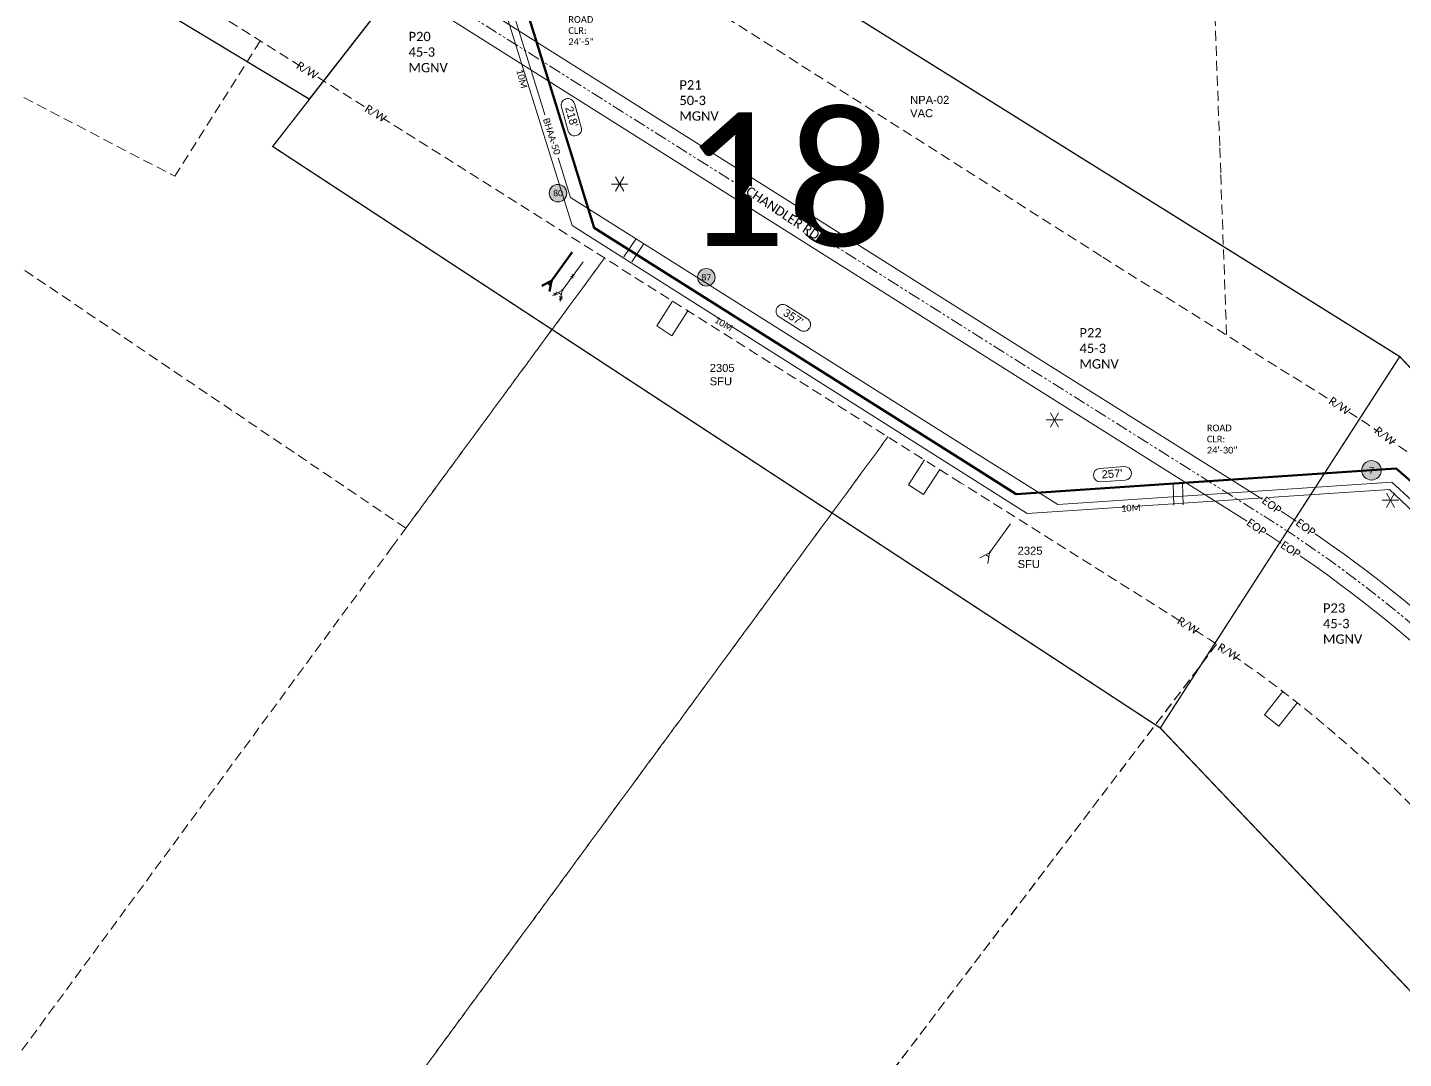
# Model space of a CAD drawing. Header units: inches. Extents: x 0 to 2372193, y 0 to 1426201.
# Drawn here: x 2370505 to 2371536, y 1419623 to 1420397 of the extents above; entities that cross this region are included whole.
import ezdxf
from ezdxf import colors
from ezdxf.entities.mleader import LeaderData, LeaderLine
from ezdxf.enums import TextEntityAlignment as Align
from ezdxf.math import Vec2, Vec3

# ---------------------------------------------------------------- set-up
doc = ezdxf.new("R2010")
doc.units = ezdxf.units.IN
doc.header["$MEASUREMENT"] = 0
doc.linetypes.add('DASHED', pattern=[0.75, 0.5, -0.25])
doc.linetypes.add('PHANTOM2', pattern=[1.25, 0.625, -0.125, 0.125, -0.125, 0.125, -0.125])
for name, color, linetype in [('ADDRESS', 6, 'Continuous'), ('AERIAL CABLE EX', 5, 'Continuous'), ('Center Line', 1, 'PHANTOM2'), ('EOP', 6, 'Continuous'), ('ga_clayton', 7, 'Continuous'), ('Grouping_Boundary', 2, 'Continuous'), ('LINE LABELS', 7, 'Continuous'), ('Parcels', 7, 'Continuous'), ('POLE INFO', 7, 'Continuous'), ('REELS BUBBLES', 87, 'Continuous'), ('Right_of_Way', 7, 'Continuous'), ('SPAN LENGTHS', 7, 'Continuous'), ('STREET NAMES', 250, 'Continuous')]:
    doc.layers.add(name, color=color, linetype=linetype)
for name, color, linetype, lineweight in [('AnchorGuyProposed', 1, 'Continuous', 50), ('AnchorGuyRemove', 7, 'Continuous', 0), ('DRIVEWAYS', 250, 'Continuous', 20), ('OVERLASH', 255, 'Continuous', 0), ('Poles', 7, 'Continuous', 0), ('PROP CABLE', 1, 'Continuous', 50), ('PROPOSED_AERIAL', 1, 'Continuous', 60), ('ROAD CLEARENCE TEXT', 7, 'Continuous', 0)]:
    doc.layers.add(name, color=color, linetype=linetype, lineweight=lineweight)
doc.styles.add('Annotative', font='arial.ttf')
doc.styles.add('calibri', font='calibri.ttf')
doc.styles.add('Legend', font='calibri.ttf')
doc.styles.add('PROPOSED', font='calibri.ttf')
doc.styles.get("Standard").update_dxf_attribs({"font": 'arial.ttf'})

# ---------------------------------------------------------------- blocks, each defined once
blk = doc.blocks.new('_Open90')
at = {"color": 0, "linetype": 'ByBlock', "lineweight": -2}
for p, q in [((-0.5, 0.5), (0, 0)), ((0, 0), (-1, 0)), ((0, 0), (-0.5, -0.5))]:
    blk.add_line(p, q, dxfattribs=at)
blk = doc.blocks.new('ACMAP_ANN_TEMPLATE_SPANS')
at = {"color": 0, "linetype": 'ByBlock', "lineweight": -2}
for p, q in [((-8.152258758647022, 12.48579457613637), (22.73670367137532, 12.48579457613637)), ((-8.152258758647022, -4.489136403890521), (22.73670367137532, -4.489136403890521))]:
    blk.add_line(p, q, dxfattribs=at)
for centre, start, end in [((-8.152258758647022, 3.998329086122945), 90, 270), ((22.73670367137532, 3.998329086122945), 270, 90)]:
    blk.add_arc(centre, 8.48746549001349, start, end, dxfattribs=at)
at = {"color": 18, "lineweight": 50, "true_color": 0x000000, "style": 'Annotative'}
blk.add_attdef('AERIALFOOT', text='', height=10, dxfattribs=at).set_placement((6.686639764051677, 4.728349187102339), align=Align.MIDDLE_CENTER)
blk = doc.blocks.new('POLES')
at = {"layer": 'Poles'}
for points in [[(-0.9279452641875641, 1.718820345782353), (1.125573408324813, -1.843961284794444)], [(-0.9279452641875641, -1.843961284794444), (1.125573408324813, 1.714633763623507)], [(-1.95993782824056, -0.06466376078196845), (2.155472681101887, -0.06466376078196845)]]:
    blk.add_lwpolyline(points, dxfattribs=at)
blk = doc.blocks.new('*U251')
for points in [[(3.988319413347317e-05, 0.0001813417685257124), (7.618547236731898, -0.09174621111733744)], [(4.135289758826683, 0.2665849937941507), (3.483297361097579, -0.3581498632927076)], [(3.4969261314187, 0.2802137641152792), (4.121660988584034, -0.371778633486285)], [(7.462363522708016, 0.07125188818699502), (7.618547237079, -0.09174621129655686)], [(7.618547236731898, -0.09174621111733744), (9.732951952218635, 0.9188077510674831)], [(8.45277383618467, 0.3010587339024425), (8.44299559431616, -0.5093142744212968)], [(8.641568661832773, 0.729354011684376), (9.512501930876832, 0.4908944361587491)], [(9.196265084191586, 1.045590858367813), (8.957805508516213, 0.1746575893255619)], [(7.618547237187854, -0.09174621089942125), (7.455549137601867, -0.2479299253184344)], [(7.618547236731898, -0.09174621111733744), (9.695156736609594, -1.163951336652721)], [(8.558319824127416, -0.9222832755129977), (9.43475335437215, -0.7049080338676874)], [(8.887848968501087, -0.3753788896437546), (9.10522421014821, -1.251812419738736)]]:
    blk.add_lwpolyline(points)
blk = doc.blocks.new('*U252')
for p, q in [((-3.709460200119891e-05, 0.000162704276204843), (7.618470258935766, -0.09176484860965695)), ((7.462286544911882, 0.07123325069467468), (7.618470259282864, -0.0917648487888783)), ((9.732874974771395, 0.9187891135456847), (7.618470259282864, -0.0917648487888783)), ((8.452768505480847, 0.306977829132816), (8.442821303221761, -0.5173977925270268)), ((7.618470259391716, -0.09176484839174115), (7.455472159805729, -0.2479485628107529)), ((7.618470259282864, -0.0917648487888783), (9.695079759162343, -1.163969974174514))]:
    blk.add_line(p, q)
blk = doc.blocks.new('*U253')
blk.add_line((8.442929183947072, -0.5105016390175969), (8.452876386206153, 0.3138739826422434))
for points in [[(-1.217392346541895e-05, 0.000183431397064404), (7.618495179614302, -0.09174412148879585)], [(7.462311465590417, 0.07125397781553566), (7.618495179961399, -0.09174412166802037)], [(9.70790044380862, -1.153022714297387), (7.618495178720735, -0.09174412227114215), (9.720371502799924, 0.9300419434825022)], [(7.618495180070255, -0.09174412127088105), (7.455497080484266, -0.2479278356898935)]]:
    blk.add_lwpolyline(points)
blk = doc.blocks.new('*U310')
at = {"linetype": 'Continuous', "lineweight": 0, "true_color": 0xffffff}
h = blk.add_hatch(color=7, dxfattribs=at)
h.dxf.hatch_style = 1
h.paths.add_polyline_path([(-0.1216836353353937, 0, 1), (0.1216836353353937, 0, 1)])
at = {"color": 0, "linetype": 'ByBlock', "lineweight": -2}
blk.add_circle((0, 0), 0.1216836353353937, dxfattribs=at)
at = {"color": 0, "linetype": 'ByBlock', "lineweight": -2, "style": 'PROPOSED'}
blk.add_attdef('CCFN', text='', height=0.08437499999999999, dxfattribs=at).set_placement((-4.879430193227563e-14, -4.485301019485632e-14), align=Align.MIDDLE_CENTER)
at = {"color": 0, "linetype": 'ByBlock', "lineweight": -2, "flags": 104}
blk.add_attdef('CCFA', text='', height=0.08437499999999999, dxfattribs=at).set_placement((0.2063068056513823, 0.08956686444820822), align=Align.TOP_LEFT)
blk = doc.blocks.new('*U450')
at = {"linetype": 'Continuous', "lineweight": 0}
for p, q in [((-0.7666621048321771, -0.3491276170406926), (1.313918974274001, 0.5881021451340933)), ((-0.35594459086191277, -1.260890263631397), (1.724636488244265, -0.32366050145661124))]:
    blk.add_line(p, q, dxfattribs=at)
blk = doc.blocks.new('*U451')
at = {"linetype": 'Continuous', "lineweight": 0}
for p, q in [((-0.9324101014728877, -0.9024116223009901), (0.20389874161923272, 1.0764818733049457)), ((-0.06520949631794626, -1.400370566812386), (1.071099346774174, 0.5785229287935498))]:
    blk.add_line(p, q, dxfattribs=at)

msp = doc.modelspace()

# ---------------------------------------------------------------- linework, layer by layer
at = {"layer": 'AERIAL CABLE EX', "lineweight": 0}
msp.add_lwpolyline([(2367650.558838309, 1423024.049061787), (2367698.155845688, 1423077.296610383), (2367850.895351092, 1422956.834610558), (2367984.892234019, 1422802.329829336), (2368121.369753033, 1422572.588614355), (2368296.943277249, 1422339.62012217), (2368377.472950759, 1422083.876447092), (2368650.152078282, 1421961.85886664), (2368802.578989414, 1421906.67043146, -0.01403528453728502), (2369154.151227797, 1421601.47239025), (2369470.532271166, 1421318.849548347), (2369653.005824998, 1421320.426013339), (2369657.95375665, 1421166.200142451), (2369827.73588577, 1421035.257761073), (2370031.951995207, 1420877.047248058), (2370276.513127585, 1420871.287595793), (2370467.213805908, 1420725.646780266), (2370615.395000938, 1420611.245183676), (2370846.240646123, 1420462.38284496), (2370912.933919849, 1420248.292094263), (2371254.161513876, 1420032.16909892), (2371525.752008027, 1420050.363136919), (2371661.518372431, 1419922.115346155), (2371639.988731217, 1419720.362871592)], format="xyb", dxfattribs=at)
msp.add_lwpolyline([(2370480.165422307, 1420737.481012178), (2370490.295170503, 1420716.898909532), (2370627.623656202, 1420610.876023039), (2370850.577192329, 1420467.296832624), (2370911.854230959, 1420269.377329566), (2371214.944549093, 1420078.087135917), (2371277.217629651, 1420038.908618999), (2371527.536329973, 1420055.677644585), (2371690.866561925, 1419906.339892672), (2371667.635864654, 1419680.386536789)], dxfattribs=at).dxf.unprotected_set("ltscale", 0)
at = {"layer": 'DRIVEWAYS', "color": 1, "lineweight": 0}
for points in [[(2370999.803955713, 1420184.306653017), (2370987.733921934, 1420165.538175178), (2370976.357514519, 1420172.932922913), (2370988.335891909, 1420191.54452244)], [(2371188.56196497, 1420065.175311687), (2371176.491931191, 1420046.406833848), (2371165.115523776, 1420053.801581582), (2371177.093901165, 1420072.41318111)], [(2371456.676699587, 1419890.349206439), (2371442.871813925, 1419872.849929938), (2371432.260105285, 1419881.305494937), (2371445.974514852, 1419898.677545249)]]:
    msp.add_lwpolyline(points, dxfattribs=at)
at = {"layer": 'EOP', "color": 6, "lineweight": 0}
for points in [[(2372043.979248616, 1419377.692427846), (2371695.217435592, 1419805.413015786, 0.08618613125021572), (2371437.60152783, 1420038.448257419), (2371262.906965894, 1420148.329785591), (2370758.439717327, 1420466.715533647, -0.4815675547244117), (2370750.700377622, 1420536.65280438, 0.05052003562524823), (2370942.910528076, 1420771.245884422, 0.01303010056415302), (2371052.865418273, 1420953.097333933, 0.1452685778949271), (2371097.738462561, 1421135.945908283), (2371069.613583242, 1421828.934584382)], [(2372026.09406143, 1419367.978390591), (2371858.996905549, 1419559.861388142), (2371679.586625032, 1419792.934216852, 0.08645779871442082), (2371426.185557006, 1420022.00302351), (2371252.245514291, 1420131.408388294), (2370652.874581994, 1420509.690949125, -0.01864758079672558), (2370533.076463145, 1420589.430201344, 0.4013031278357624), (2370471.458724567, 1420580.828937126), (2370102.978297417, 1420114.6182505, 0.2137927088038123), (2369868.726872435, 1419219.362070108, 0.006664945429771103), (2369948.585855291, 1418777.892625663), (2370033.231144469, 1418274.406777034)]]:
    msp.add_lwpolyline(points, format="xyb", dxfattribs=at)
at = {"layer": 'Grouping_Boundary', "const_width": 1}
for points in [[(2371214.113202899, 1420970.068563353), (2370966.58248504, 1421040.245936332), (2370901.231071249, 1420930.722140166), (2370617.329928936, 1421083.108627559), (2370521.610119801, 1421057.4838364), (2370485.115488085, 1420848.132634872), (2370691.481571448, 1420692.064072858), (2370530.489704247, 1420454.77269399), (2370715.875376429, 1420343.063618469), (2370856.108106025, 1420522.928458096), (2370899.286858684, 1420545.932299181), (2371027.721438273, 1420644.989367617)], [(2371353.98338756, 1419871.369079041), (2371533.556036985, 1420149.944231677), (2371985.956955292, 1419667.725625205), (2371741.237125062, 1419463.874113931)]]:
    msp.add_lwpolyline(points, close=True, dxfattribs=at)
at = {"layer": 'Parcels', "color": 255, "linetype": 'DASHED', "lineweight": 0, "ltscale": 15}
for points in [[(2370983.423608064, 1420431.146699409), (2371007.698117421, 1420450.622772481), (2371125.566983986, 1420545.192184367), (2371177.102218475, 1420631.361910143), (2371190.318127183, 1420653.459017049), (2371229.35145714, 1420718.723405832), (2371268.844702735, 1420694.359115315), (2371339.586649461, 1420767.927989664), (2371375.459629457, 1420805.23602991), (2371380.311331886, 1420810.281659382), (2371398.61099438, 1420306.383351826), (2371399.334694909, 1420286.45205758), (2371403.705640227, 1420166.092505385)], [(2370402.132759189, 1420396.354110542), (2370614.931524925, 1420285.170018626), (2370679.04197375, 1420386.750010571)], [(2370937.262701883, 1420223.778479863), (2370788.324302143, 1420021.25063375), (2370343.503665614, 1420322.175109547)], [(2371149.743766179, 1420089.674744098), (2371088.319766322, 1420006.036174477), (2370754.703520495, 1419551.762038387), (2370460.395408057, 1419575.331227959), (2370777.784366474, 1420006.919424082), (2370788.324302143, 1420021.25063375), (2370937.262701883, 1420223.778479863)], [(2371396.259193741, 1419934.174078168), (2371085.542201953, 1419525.313031979), (2370754.703520495, 1419551.762038387), (2371088.319766322, 1420006.036174477), (2371149.743766179, 1420089.674744098)], [(2371673.757133544, 1419657.665759077), (2371115.370828108, 1419067.440667439), (2371036.250350937, 1419201.874430804), (2370950.500212811, 1419347.625601038), (2371085.542201953, 1419525.313031979), (2371396.259193741, 1419934.174078168)]]:
    msp.add_lwpolyline(points, dxfattribs=at)
at = {"layer": 'PROPOSED_AERIAL', "color": 5, "lineweight": 50}
msp.add_lwpolyline([(2370864.36564474, 1420456.573071521), (2370929.415097241, 1420246.468999896), (2371209.613346763, 1420069.626738021), (2371245.848705491, 1420046.829606385), (2371530.97873609, 1420065.930667442), (2371682.827739853, 1419934.157952667), (2371658.735475951, 1419699.824569721)], dxfattribs=at)
at = {"layer": 'Right_of_Way', "color": 3, "linetype": 'DASHED', "lineweight": 0, "ltscale": 15}
for points in [[(2371129.566218014, 1421831.318695711), (2371157.680596901, 1421138.588747162, -0.1448875678735356), (2371104.838070242, 1420923.114834664, -0.01303828010157627), (2370993.177662876, 1420738.482675356, -0.04231409226918486), (2370829.074254083, 1420531.238197427), (2371310.883498105, 1420224.476073425), (2371484.800098016, 1420115.085453772, -0.0862044575405607), (2371765.54076395, 1419861.586398372), (2372120.885237001, 1419425.792853151)], [(2371949.188073044, 1419319.877965285), (2371609.231052156, 1419736.800378862, 0.08669858455196118), (2371378.22618483, 1419945.845942301), (2371204.268982079, 1420055.26210046), (2370605.329135491, 1420433.272589027, -0.01692168376853968), (2370491.303795223, 1420508.65095049, -0.01692168376853968)]]:
    msp.add_lwpolyline(points, format="xyb", dxfattribs=at)

# ---------------------------------------------------------------- block references
at = {"layer": 'AnchorGuyProposed', "xscale": -3.5, "yscale": -3.5, "zscale": -3.5, "rotation": 54.65770695759011}
msp.add_blockref('*U252', (2370913.090905201, 1420228.345991916), dxfattribs=at)
at = {"layer": 'AnchorGuyRemove', "xscale": -3.5, "yscale": -3.5, "zscale": -3.5, "rotation": 54.65770695759011}
for name, p in [('*U251', (2370921.113869276, 1420221.011956414)), ('*U253', (2371241.671217837, 1420024.401297886))]:
    msp.add_blockref(name, p, dxfattribs=at)
at = {"layer": 'ga_clayton', "xscale": 3, "yscale": 3, "zscale": 3}
for p in [(2370948.339725314, 1420279.536446796), (2371274.39969702, 1420102.640813032), (2371526.330777723, 1420042.383329221)]:
    msp.add_blockref('POLES', p, dxfattribs=at)
at = {"layer": 'OVERLASH', "color": 18, "true_color": 0x000000, "xscale": 6.997610170159891, "yscale": 6.997610170159891, "zscale": 6.997610170159891, "rotation": 31.97436889759375}
for name, p in [('*U450', (2370955.095150541, 1420229.76412911)), ('*U451', (2371366.399788417, 1420047.321331176))]:
    msp.add_blockref(name, p, dxfattribs=at)
at = {"layer": 'REELS BUBBLES', "color": 250, "lineweight": 0}
for p, xscale, yscale, zscale, values in [((2370902.379509959, 1420272.536272065), 54.17900581686615, 54.17900581686615, 54.17900581686615, {'CCFN': '80'}), ((2371013.579095954, 1420209.420624764), 54.17900581686615, 54.17900581686615, 54.17900581686615, {'CCFN': '87'}), ((2371512.348434344, 1420064.604585523), 60, 60, 60, {'CCFN': '7'})]:
    msp.add_blockref('*U310', p, dxfattribs=dict(at, xscale=xscale, yscale=yscale, zscale=zscale)).add_auto_attribs(values)
at = {"layer": 'SPAN LENGTHS', "lineweight": 0}
ref = msp.add_blockref('ACMAP_ANN_TEMPLATE_SPANS', (2370908.815944312, 1420332.979832313), dxfattribs=dict(at, xscale=0.6000000000000002, yscale=0.6000000000000002, zscale=0.6000000000000002, rotation=286.1829698204724))
ref.add_attrib('AERIALFOOT', "218'", dxfattribs={"layer": 'PROP CABLE', "height": 5.999999999999994, "rotation": 286.1829698339311, "style": 'Annotative'}).set_placement((2370912.658704393, 1420329.917507638), align=Align.MIDDLE_CENTER)
ref = msp.add_blockref('ACMAP_ANN_TEMPLATE_SPANS', (2371073.821451624, 1420179.36050465), dxfattribs=dict(at, xscale=0.5999999999999999, yscale=0.5999999999999999, zscale=0.5999999999999999, rotation=327.4298743933423))
ref.add_attrib('AERIALFOOT', "357'", dxfattribs={"layer": 'PROP CABLE', "height": 5.999999999999992, "rotation": 327.4298744060416, "style": 'Annotative'}).set_placement((2371078.729735074, 1420179.591569662), align=Align.MIDDLE_CENTER)
ref = msp.add_blockref('ACMAP_ANN_TEMPLATE_SPANS', (2371313.965595455, 1420058.980147267), dxfattribs=dict(at, xscale=0.6, yscale=0.6, zscale=0.6, rotation=3.912458644827197))
ref.add_attrib('AERIALFOOT', "257'", dxfattribs={"layer": 'PROP CABLE', "height": 5.999999999999994, "rotation": 3.912458652856507, "style": 'Annotative'}).set_placement((2371317.774653764, 1420062.084291635), align=Align.MIDDLE_CENTER)

# ---------------------------------------------------------------- texts
at = {"layer": 'ADDRESS', "color": 1, "lineweight": 35, "char_height": 6, "attachment_point": 1}
for s, insert in [('NPA-02\\PVAC', (2371166.41372434, 1420345.504260454)), ('2305\\PSFU', (2371016.114099913, 1420144.406154996)), ('2325\\PSFU', (2371247.012178269, 1420007.324968078))]:
    msp.add_mtext(s, dxfattribs=dict(at, insert=insert))
at = {"layer": 'Grouping_Boundary', "style": 'PROPOSED'}
msp.add_text('18', height=100, dxfattribs=at).set_placement((2370994.879056609, 1420232.899385893))
at = {"layer": 'POLE INFO', "char_height": 7, "width": 0.2964769230769231, "attachment_point": 1, "style": 'calibri'}
for s, insert in [('P20\\P45-3\\PMGNV', (2370790.258921036, 1420393.515384672)), ('P21\\P50-3\\PMGNV', (2370993.373434795, 1420357.240145133)), ('P22\\P45-3\\PMGNV', (2371293.39684075, 1420171.309847202)), ('P23\\P45-3\\PMGNV', (2371475.974507042, 1419964.860019742))]:
    msp.add_mtext(s, dxfattribs=dict(at, insert=insert))
at = {"layer": 'ROAD CLEARENCE TEXT', "lineweight": 50, "char_height": 5, "attachment_point": 1, "style": 'PROPOSED'}
for s, insert in [('ROAD CLR:\\P24\'-5"', (2370910.106038106, 1420405.287911659)), ('ROAD CLR:\\P24\'-30"', (2371388.916933491, 1420098.934767095))]:
    msp.add_mtext_dynamic_manual_height_columns(s, width=26.23384615384615, gutter_width=50, heights=[0], dxfattribs=dict(at, insert=insert))

# ---------------------------------------------------------------- leaders
at = {"layer": 'ga_clayton'}
ml = msp.add_multileader_mtext('Standard', dxfattribs=at)
ml.set_content('\\pxt10;NOTE: 749-772 UNITS COUNTS FOR\\P\\ptz;ENERGIZED EXISTING FBT FOR \\PADDRESS 748 (51995432)', color=256)
ml.set_leader_properties(color=256, linetype='ByLayer', lineweight=30)
ml.set_arrow_properties(name='OPEN90')
ml.build(insert=Vec2(0, 0))
ml.multileader.update_dxf_attribs({"leader_type": 2, "dogleg_length": 0.36, "arrow_head_size": 22.59151779201679, "scale": 5})
ctx = ml.context
ctx.base_point, ctx.scale, ctx.char_height, ctx.arrow_head_size, ctx.landing_gap_size, ctx.plane_origin = Vec3(2370638.161570946, 1425758.302010765), 5, 5.27756665538874, 22.59151779201679, 0.2033236601281511, Vec3(2370621.979691919, 1425682.476317222)
notes = []
notes.append((ctx, [(0, (0, 0, 0), (0, 0), (1, 0), 1, [])]))
ctx.mtext.insert, ctx.mtext.width, ctx.mtext.defined_height, ctx.mtext.flow_direction = Vec3(2370638.364894606, 1425760.940794093), 154.0654565542761, 53.21794287361794, 5
ml = msp.add_multileader_mtext('Standard', dxfattribs=at)
ml.set_content('\\pxt10;NOTE: 773-778 UNITS COUNTS FOR\\P\\ptz;ENERGIZED EXISTING FBT FOR \\PADDRESS 788 (51991809)', color=256)
ml.set_leader_properties(color=256, linetype='ByLayer', lineweight=30)
ml.set_arrow_properties(name='OPEN90')
ml.build(insert=Vec2(0, 0))
ml.multileader.update_dxf_attribs({"leader_type": 2, "dogleg_length": 0.36, "arrow_head_size": 22.59151779201679, "scale": 5})
ctx = ml.context
ctx.base_point, ctx.scale, ctx.char_height, ctx.arrow_head_size, ctx.landing_gap_size, ctx.plane_origin = Vec3(2370772.512260136, 1425436.280136953), 5, 5.27756665538874, 22.59151779201679, 0.2033236601281511, Vec3(2370756.330381109, 1425360.454443411)
notes.append((ctx, [(0, (0, 0, 0), (0, 0), (1, 0), 1, [])]))
ctx.mtext.insert, ctx.mtext.width, ctx.mtext.defined_height, ctx.mtext.flow_direction = Vec3(2370772.715583796, 1425438.918920281), 154.0654565542761, 53.21794287361794, 5
for ctx, leaders in notes:
    for number, flags, end, landing, length, lines in leaders:
        leader = LeaderData()
        leader.index, (leader.has_last_leader_line, leader.has_dogleg_vector, leader.attachment_direction) = number, flags
        leader.last_leader_point, leader.dogleg_vector, leader.dogleg_length = Vec3(end), Vec3(landing), length
        for number, points, colour, breaks in lines:
            line = LeaderLine()
            line.index, line.vertices, line.color, line.breaks = number, Vec3.list(points), colors.encode_raw_color(colour), breaks
            leader.lines.append(line)
        ctx.leaders.append(leader)

# ---------------------------------------------------------------- next in the draw order: texts
at = {"layer": 'AERIAL CABLE EX', "insert": (2370897.691779111, 1420315.12081676), "char_height": 4.999999999999996, "width": 32.4730769230769, "attachment_point": 5, "rotation": 287.8261749850435, "style": 'Legend', "bg_fill": 3, "box_fill_scale": 1.1, "bg_fill_color": 256, "bg_fill_transparency": 0}
msp.add_mtext('BHAA-50', dxfattribs=at)

# ---------------------------------------------------------------- next in the draw order: linework, layer by layer
at = {"layer": 'Center Line', "color": 7, "linetype": 'PHANTOM2', "lineweight": 0, "ltscale": 15}
msp.add_lwpolyline([(2367420.992742454, 1423267.309014277, -0.0458785141284366), (2367495.787333114, 1423203.950044669, 0.03378984826524131), (2367706.323532424, 1423029.780397325, -0.03001688942652803), (2367800.3896838, 1422956.825268999, -0.08467870539009065), (2368010.796426584, 1422697.779487219, 0.05922385346323151), (2368273.297664931, 1422316.59931604, 0.1414515445080633), (2368631.557832169, 1422063.534267603, -0.09184572399485616), (2369008.519270943, 1421862.735412259, -0.0147611814149628), (2369061.356232486, 1421818.037425616, 0.01467971494591212), (2369384.61848377, 1421516.658275431, 0.01358181558131), (2369698.987437478, 1421255.151571381), (2369977.575836504, 1421040.293690979), (2370449.569596231, 1420666.023645732), (2370538.923899633, 1420597.54238271, 0.01865604603579634), (2370658.156710865, 1420518.182318881), (2371257.576240093, 1420139.869086942), (2371431.514258293, 1420030.464995544, -0.08646826932180152), (2371687.488708817, 1419799.062706692), (2371866.736743874, 1419566.200651903), (2372033.635397956, 1419374.545600303)], format="xyb", dxfattribs=at)
msp.add_lwpolyline([(2367420.992742454, 1423267.309014277, -0.0458785141284366), (2367495.787333114, 1423203.950044669, 0.03378984826524131), (2367706.323532424, 1423029.780397325, -0.03001688942652803), (2367800.3896838, 1422956.825268999, -0.08467870539009065), (2368010.796426584, 1422697.779487219, 0.05922385346323151), (2368273.297664931, 1422316.59931604, 0.1414515445080633), (2368631.557832169, 1422063.534267603, -0.09184572399485616), (2369008.519270943, 1421862.735412259, -0.0147611814149628), (2369061.356232486, 1421818.037425616, 0.01467971494591212), (2369384.61848377, 1421516.658275431, 0.01358181558131), (2369698.987437478, 1421255.151571381), (2369977.575836504, 1421040.293690979), (2370449.569596231, 1420666.023645732), (2370538.923899633, 1420597.54238271, 0.01865604603579634), (2370658.156710865, 1420518.182318881), (2371257.576240093, 1420139.869086942), (2371431.514258293, 1420030.464995544, -0.08646826932180152), (2371687.488708817, 1419799.062706692), (2371866.736743874, 1419566.200651903), (2372033.635397956, 1419374.545600303)], format="xyb", dxfattribs=at)
at = {"layer": 'Grouping_Boundary', "const_width": 1}
msp.add_lwpolyline([(2370856.108106025, 1420522.928458096), (2370688.405325554, 1420307.52152843), (2371353.98338756, 1419871.369079041), (2371533.556036985, 1420149.944231677), (2370899.286858684, 1420545.932299181)], close=True, dxfattribs=at)

# ---------------------------------------------------------------- next in the draw order: texts
at = {"color": 7, "attachment_point": 5, "style": 'Legend', "bg_fill": 3, "box_fill_scale": 1, "bg_fill_color": 256, "bg_fill_transparency": 0}
for width, gutter_width, heights, insert, char_height, rotation in [(6.069230769230762, 0.999999999999998, [6.666666666776072], (2370875.198912805, 1420358.278678213), 4.999999999999993, 284.0412441592613), (6.069230769230763, 0.9999999999999981, [6.666666666776073], (2371026.611183648, 1420174.352615443), 4.999999999999994, 329.0233608016107), (6.069230769230763, 0.9999999999999981, [6.666666666776073], (2371331.884324601, 1420036.326969176), 4.999999999999994, 1.9108765278194433)]:
    msp.add_mtext_dynamic_manual_height_columns('10M', width=width, gutter_width=gutter_width, heights=heights, dxfattribs=dict(at, insert=insert, char_height=char_height, rotation=rotation))
at = {"layer": 'LINE LABELS', "attachment_point": 5, "style": 'Legend', "bg_fill": 3, "box_fill_scale": 1.1, "bg_fill_color": 256, "bg_fill_transparency": 0}
for s, insert, char_height, width, rotation in [('\\pxqc;R/W', (2370714.297832827, 1420364.498887039), 5.999999999999999, 11.31076923076923, 328.3565778547455), ('\\pxqc;R/W', (2370765.558878993, 1420332.146367472), 5.999999999999999, 11.31076923076923, 328.3565778547455), ('\\pxqc;R/W', (2371488.329582536, 1420112.851163117), 5.999999999999998, 11.31076923076923, 325.97038713368545), ('\\pxqc;R/W', (2371522.452528375, 1420090.261862928), 5.999999999999999, 11.31076923076923, 322.9821563704253), ('\\pxqc;EOP', (2371437.60152783, 1420038.448257419), 5.999999999999989, 15.5187788843177, 323.5872761820693), ('\\pxqc;EOP', (2371463.0308423, 1420021.847564836), 5.999999999999989, 15.5187788843177, 323.5872761820693), ('\\pxqc;R/W', (2371374.749443312, 1419948.032754309), 5.999999999999999, 11.31076923076923, 328.3565778547455), ('\\pxqc;R/W', (2371405.017064966, 1419928.283055819), 5.999999999999999, 11.31076923076923, 328.3565778547455)]:
    msp.add_mtext(s, dxfattribs=dict(at, insert=insert, char_height=char_height, width=width, rotation=rotation))
at = {"layer": 'STREET NAMES', "color": 6, "insert": (2371070.97239581, 1420257.58167848), "char_height": 7, "attachment_point": 5, "rotation": 326.4109099545088, "style": 'Legend', "bg_fill": 3, "box_fill_scale": 1, "bg_fill_color": 256, "bg_fill_transparency": 0}
msp.add_mtext_dynamic_manual_height_columns('{\\C7;CHANDLER RD}', width=63.87769230769231, gutter_width=33.59784488361218, heights=[0], dxfattribs=at)

# ---------------------------------------------------------------- next in the draw order: texts
at = {"layer": 'LINE LABELS', "char_height": 5.999999999999989, "width": 15.5187788843177, "attachment_point": 5, "style": 'Legend', "bg_fill": 3, "box_fill_scale": 1.1, "bg_fill_color": 256, "bg_fill_transparency": 0}
for insert, rotation in [((2371426.208924911, 1420022.041406335), 324.7952395150563), ((2371451.719149041, 1420005.353005738), 326.8942912768124)]:
    msp.add_mtext('\\pxqc;EOP', dxfattribs=dict(at, insert=insert, rotation=rotation))

doc.saveas('drawing.dxf')
